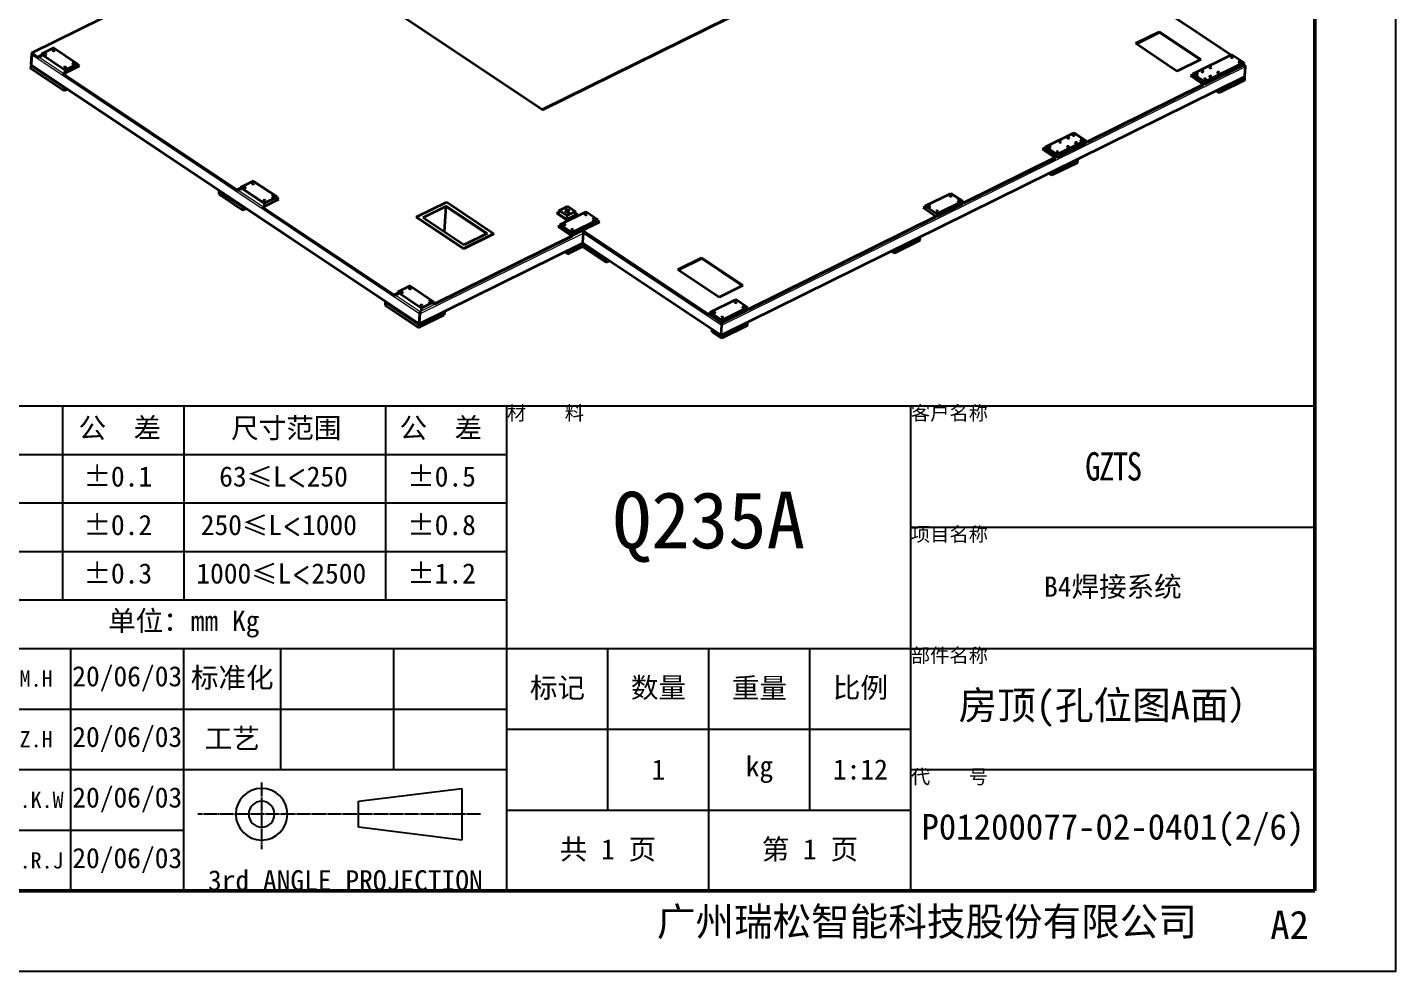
# Model space of a CAD drawing. Header units: millimetres. Extents: x -73083 to 81340, y -6859 to 6812.
# Drawn here: x -41332 to -39299, y -6850 to -5448 of the extents above; entities that cross this region are included whole.
import ezdxf

# ---------------------------------------------------------------- set-up
doc = ezdxf.new("R2010")
doc.units = ezdxf.units.MM
doc.linetypes.add('CENTER-HOKUTO', pattern=[23, 20, -1, 1, -1])
doc.layers.add('A3', color=7, linetype='Continuous', plot=False)
doc.layers.add('AM_VIS', color=7, linetype='Continuous', lineweight=50)
doc.layers.add('SOLID LINE', color=7, linetype='Continuous', lineweight=30)
doc.layers.add('title_frame', color=7, linetype='Continuous')
doc.layers.add('word_dim', color=253, linetype='Continuous')
doc.styles.get("Standard").update_dxf_attribs({"font": 'romans.shx', "bigfont": 'bigfont.shx'})

# ---------------------------------------------------------------- blocks, each defined once
blk = doc.blocks.new('A$C4DB71547')
at = {"color": 7, "lineweight": 35}
for p, q in [((352.3, -1298.9), (1072.3, -883.2)), ((1074.7, -883.2), (353.5, -1299.6)), ((1495.3, -939.8), (1763, -1094.4)), ((-706, -1250.6), (-380, -1062.3)), ((1565.3, -1083.1), (1612, -1056.2)), ((1566.6, -1083.9), (1612, -1057.7)), ((1701.1, -1107.6), (1612, -1056.2)), ((1699.8, -1108.4), (1612, -1057.7)), ((1565.3, -1083.1), (1654.4, -1134.6)), ((1687, -1138.3), (1764.7, -1093.4)), ((1764.7, -1093.4), (1790.1, -1108.1)), ((48, -1123.2), (353.5, -1299.6)), ((1701.1, -1107.6), (1654.4, -1134.6)), ((1790.1, -1108.1), (1712.5, -1152.9)), ((1790.1, -1114), (1712.5, -1158.8)), ((1794.4, -1136), (1794.4, -1116.4)), ((1794.4, -1136), (1794.4, -1116.4)), ((750.7, -1739.6), (1793.1, -1137.8)), ((1709.5, -1159.1), (1682, -1143.1)), ((1712.5, -1152.9), (1687, -1138.3)), ((1712.5, -1158.8), (1687, -1144.1)), ((1794.4, -1138.5), (1743.5, -1167.9)), ((1794.4, -1144.4), (1743.5, -1173.8)), ((1709.5, -1159.1), (1478.3, -1292.6)), ((1709.5, -1160.5), (1478.3, -1294)), ((-661.5, -1237.6), (-686.9, -1252.3)), ((-661.5, -1237.6), (-610.5, -1267)), ((-706, -1250.6), (-693.3, -1257.9)), ((-706, -1252), (-693.3, -1259.4)), ((-706, -1274.1), (-706, -1254.5)), ((-706, -1254.5), (-706, -1274.1)), ((-636, -1281.7), (-686.9, -1252.3)), ((-636, -1281.7), (-610.5, -1267)), ((-634.5, -1318.5), (-706.6, -1276.9)), ((-634.5, -1324.4), (-706.6, -1282.8)), ((-704.8, -1275.8), (127.7, -1756.4)), ((-638.1, -1289.8), (-606.3, -1271.4)), ((-638.1, -1289.8), (-264.8, -1505.3)), ((-638.1, -1291.2), (-264.8, -1506.8)), ((1393, -1308), (1449.5, -1275.4)), ((1474.9, -1290.1), (1418.5, -1322.7)), ((1474.9, -1296), (1418.5, -1328.6)), ((1449.5, -1275.4), (1474.9, -1290.1)), ((1414.7, -1329.3), (1387.1, -1313.4)), ((1418.5, -1322.7), (1393, -1308)), ((1418.5, -1328.6), (1393, -1313.9)), ((1414.7, -1329.3), (1232.2, -1434.6)), ((1414.7, -1330.8), (1232.2, -1436.1)), ((1461.4, -1330.8), (1410.4, -1360.2)), ((1461.4, -1336.7), (1410.4, -1366)), ((1153.7, -1446.1), (1204.7, -1416.8)), ((1230.1, -1431.4), (1179.2, -1460.8)), ((1230.1, -1437.3), (1179.2, -1466.7)), ((1230.1, -1431.4), (1204.7, -1416.8)), ((1177.1, -1466.5), (803.7, -1682)), ((1177.1, -1466.5), (1149.5, -1450.6)), ((1153.7, -1446.1), (1179.2, -1460.8)), ((1153.7, -1452), (1179.2, -1466.7)), ((-233, -1485), (-258.4, -1499.7)), ((-233, -1485), (-182, -1514.4)), ((400.7, -1504.2), (417.7, -1494.4)), ((417.7, -1494.4), (434.6, -1504.2)), ((1177.1, -1468), (803.7, -1683.5)), ((-301.5, -1510.8), (-250.6, -1540.2)), ((-301.5, -1516.7), (-250.6, -1546.1)), ((-207.5, -1529.1), (-258.4, -1499.7)), ((-209.6, -1537.1), (-177.8, -1518.8)), ((-207.5, -1529.1), (-182, -1514.4)), ((107.9, -1537), (167.3, -1502.7)), ((121.5, -1537), (167.3, -1510.6)), ((255.2, -1561.8), (166.9, -1510.8)), ((268.7, -1561.3), (167.3, -1502.7)), ((167.3, -1563.5), (167.3, -1510.6)), ((255.6, -1561.5), (167.3, -1510.6)), ((253.9, -1562.5), (167.3, -1512.5)), ((396.4, -1510.6), (420.2, -1524.3)), ((417.7, -1514), (400.7, -1504.2)), ((417.7, -1521.8), (400.7, -1512)), ((404.9, -1533.1), (455.8, -1503.7)), ((434.6, -1504.2), (417.7, -1514)), ((434.6, -1512), (417.7, -1521.8)), ((481.3, -1518.4), (430.4, -1547.8)), ((485.5, -1522.8), (451.6, -1542.4)), ((481.3, -1518.4), (455.8, -1503.7)), ((1147.4, -1512), (1096.5, -1541.4)), ((1147.4, -1517.9), (1096.5, -1547.3)), ((-209.6, -1537.1), (72.5, -1700)), ((-209.6, -1538.6), (72.5, -1701.5)), ((107.9, -1537), (209.3, -1595.6)), ((107.9, -1537.5), (209.3, -1596.1)), ((121.5, -1537), (209.8, -1588)), ((400.7, -1537.5), (430.4, -1554.7)), ((404.9, -1533.1), (430.4, -1547.8)), ((404.9, -1539), (430.4, -1553.7)), ((481.3, -1524.3), (430.4, -1553.7)), ((721, -1698), (451.6, -1542.4)), ((451.6, -1543.9), (721, -1699.4)), ((453.7, -1567.2), (453.7, -1547.6)), ((127.7, -1756.4), (453.1, -1568.5)), ((157.4, -1712.3), (430.4, -1554.7)), ((430.4, -1556.1), (157.4, -1713.8)), ((268.7, -1561.3), (209.3, -1595.6)), ((268.7, -1561.8), (209.3, -1596.1)), ((255.6, -1561.5), (209.8, -1588)), ((424, -1586.7), (453.7, -1569.6)), ((424, -1592.6), (453.7, -1575.5)), ((453.5, -1568.1), (750.7, -1739.6)), ((453.7, -1569.6), (504.6, -1599)), ((453.7, -1575.5), (504.6, -1604.9)), ((653.1, -1609.8), (699.8, -1582.8)), ((654.4, -1610.5), (699.8, -1584.3)), ((788.9, -1634.3), (699.8, -1582.8)), ((787.6, -1635), (699.8, -1584.3)), ((653.1, -1609.8), (742.2, -1661.2)), ((788.9, -1634.3), (742.2, -1661.2)), ((725.2, -1693.5), (776.1, -1664.2)), ((801.6, -1678.8), (776.1, -1664.2)), ((104.3, -1679.7), (78.9, -1694.4)), ((104.3, -1679.7), (155.2, -1709.1)), ((725.2, -1693.5), (750.7, -1708.2)), ((801.6, -1678.8), (750.7, -1708.2)), ((801.6, -1684.7), (750.7, -1714.1)), ((54.9, -1716.6), (127, -1758.2)), ((129.8, -1723.8), (78.9, -1694.4)), ((129.8, -1723.8), (155.2, -1709.1)), ((725.2, -1699.4), (750.7, -1714.1)), ((750.7, -1738.6), (750.7, -1719)), ((750.7, -1738.6), (750.7, -1719)), ((803.7, -1710.4), (752.8, -1739.8)), ((803.7, -1716.3), (752.8, -1745.7)), ((54.9, -1722.5), (127, -1764.1)), ((127, -1758.2), (178, -1728.8)), ((127, -1764.1), (178, -1734.7)), ((127.7, -1755.4), (127.7, -1735.8)), ((127.7, -1735.8), (127.7, -1755.4)), ((731.6, -1733.5), (752.8, -1745.7))]:
    blk.add_line(p, q, dxfattribs=at)
at = {"color": 7, "lineweight": 13}
for p, q in [((353.2, -1299.4), (1073.1, -883.7)), ((750.7, -1719), (1794.4, -1116.4)), ((1709.5, -1160.5), (1790.1, -1114)), ((750.7, -1738.6), (1794.4, -1136)), ((-706, -1254.5), (127.7, -1735.8)), ((-691.2, -1258.2), (-637.3, -1289.3)), ((-706, -1274.1), (127.7, -1755.4)), ((1177.1, -1467.9), (1232.2, -1436.1)), ((-262.7, -1505.6), (-208.8, -1536.7)), ((398.6, -1510.8), (421, -1523.8)), ((127.7, -1730.9), (451.6, -1543.9)), ((127.7, -1735.8), (453.7, -1547.6)), ((453.7, -1547.6), (750.7, -1719)), ((127.7, -1755.4), (453.7, -1567.2)), ((453.7, -1567.2), (750.7, -1738.6)), ((750.7, -1714.1), (803.7, -1683.5)), ((74.6, -1700.3), (127.7, -1730.9)), ((723.1, -1698.2), (750.7, -1714.1))]:
    blk.add_line(p, q, dxfattribs=at)
at = {"color": 7, "lineweight": 35, "ltscale": 0.061237}
for p, q in [((1612, -1056.2), (1612, -1057.7)), ((1709.5, -1159.1), (1709.5, -1160.5)), ((-706, -1252), (-706, -1250.6)), ((-693.3, -1257.9), (-693.3, -1259.4)), ((-638.1, -1289.8), (-638.1, -1291.2)), ((1478.3, -1292.6), (1478.3, -1294)), ((1414.7, -1329.3), (1414.7, -1330.8)), ((1177.1, -1466.5), (1177.1, -1468)), ((-264.8, -1505.3), (-264.8, -1506.8)), ((-209.6, -1537.1), (-209.6, -1538.6)), ((451.6, -1542.4), (451.6, -1543.9)), ((430.4, -1554.7), (430.4, -1556.1)), ((699.8, -1582.8), (699.8, -1584.3)), ((72.5, -1700), (72.5, -1701.5)), ((721, -1699.4), (721, -1698))]:
    blk.add_line(p, q, dxfattribs=at)
at = {"color": 7, "lineweight": 35, "ltscale": 0.244949}
for p, q in [((1790.1, -1108.1), (1790.1, -1114)), ((1687, -1138.3), (1687, -1144.1)), ((1712.5, -1152.9), (1712.5, -1158.8)), ((1794.4, -1144.4), (1794.4, -1138.5)), ((1743.5, -1173.8), (1743.5, -1167.9)), ((-686.9, -1252.3), (-686.9, -1258.2)), ((-610.5, -1267), (-610.5, -1272.9)), ((-636, -1281.7), (-636, -1287.6)), ((1474.9, -1290.1), (1474.9, -1296)), ((1393, -1308), (1393, -1313.9)), ((1418.5, -1322.7), (1418.5, -1328.6)), ((1461.4, -1336.7), (1461.4, -1330.8)), ((1410.4, -1366), (1410.4, -1360.2)), ((1230.1, -1431.4), (1230.1, -1437.3)), ((1153.7, -1446.1), (1153.7, -1452)), ((1179.2, -1460.8), (1179.2, -1466.7)), ((-301.5, -1516.7), (-301.5, -1510.8)), ((481.3, -1518.4), (481.3, -1524.3)), ((-250.6, -1546.1), (-250.6, -1540.2)), ((404.9, -1533.1), (404.9, -1539)), ((430.4, -1547.8), (430.4, -1553.7)), ((1096.5, -1547.3), (1096.5, -1541.4)), ((453.7, -1569.6), (453.7, -1575.5)), ((504.6, -1599), (504.6, -1604.9)), ((54.9, -1716.6), (54.9, -1722.5)), ((78.9, -1694.4), (78.9, -1700.3)), ((750.7, -1708.2), (750.7, -1714.1)), ((803.7, -1716.3), (803.7, -1710.4)), ((129.8, -1723.8), (129.8, -1729.7)), ((127, -1758.2), (127, -1764.1))]:
    blk.add_line(p, q, dxfattribs=at)
at = {"color": 7, "lineweight": 35, "ltscale": 0.144746}
blk.add_line((1790.1, -1113), (1793.1, -1114.7), dxfattribs=at)
at = {"color": 7, "lineweight": 35, "ltscale": 0.000354004}
blk.add_line((1790.1, -1114), (1790.1, -1114), dxfattribs=at)
blk.add_line((1790.1, -1114), (1790.1, -1114), dxfattribs=at)
at = {"color": 7, "lineweight": 13, "ltscale": 0.00040881}
blk.add_line((1790.1, -1114), (1790.1, -1114), dxfattribs=at)
at = {"color": 7, "lineweight": 35, "ltscale": 0.244191}
blk.add_line((1687, -1140.2), (1682, -1143.1), dxfattribs=at)
at = {"color": 7, "lineweight": 35, "ltscale": 0.182952}
blk.add_line((1687, -1141.7), (1683.2, -1143.9), dxfattribs=at)
at = {"color": 7, "lineweight": 35, "ltscale": 0.081232}
blk.add_line((1693, -1149.5), (1694.6, -1148.5), dxfattribs=at)
at = {"color": 7, "lineweight": 13, "ltscale": 0.081232}
blk.add_line((1693.8, -1150), (1695.5, -1149), dxfattribs=at)
at = {"color": 7, "lineweight": 35, "ltscale": 0.060103}
blk.add_line((1794.4, -1138.5), (1793.1, -1137.8), dxfattribs=at)
at = {"color": 7, "lineweight": 35, "ltscale": 0.305061}
blk.add_line((1737.1, -1170.1), (1743.5, -1173.8), dxfattribs=at)
at = {"color": 7, "lineweight": 35, "ltscale": 0.060109}
blk.add_line((1742.2, -1167.2), (1743.5, -1167.9), dxfattribs=at)
at = {"color": 7, "lineweight": 35, "ltscale": 0.306331}
blk.add_line((-686.9, -1254.2), (-693.3, -1257.9), dxfattribs=at)
at = {"color": 7, "lineweight": 35, "ltscale": 0.30633}
blk.add_line((-686.9, -1255.7), (-693.3, -1259.4), dxfattribs=at)
at = {"color": 7, "lineweight": 35, "ltscale": 0.203976}
blk.add_line((-606.3, -1271.4), (-610.5, -1268.9), dxfattribs=at)
at = {"color": 7, "lineweight": 35, "ltscale": 0.089992}
blk.add_line((-706.6, -1276.9), (-704.8, -1275.8), dxfattribs=at)
at = {"color": 7, "lineweight": 35, "ltscale": 0.244946}
for p, q in [((-706.6, -1276.9), (-706.6, -1282.8)), ((-634.5, -1318.5), (-634.5, -1324.4)), ((424, -1586.7), (424, -1592.6))]:
    blk.add_line(p, q, dxfattribs=at)
at = {"color": 7, "lineweight": 35, "ltscale": 0.040108}
blk.add_line((-620.3, -1278.5), (-619.4, -1279), dxfattribs=at)
at = {"color": 7, "lineweight": 35, "ltscale": 0.142744}
blk.add_line((-607.6, -1272.1), (-610.5, -1270.4), dxfattribs=at)
at = {"color": 7, "lineweight": 35, "ltscale": 0.163775}
for p, q in [((1474.9, -1290.6), (1478.3, -1292.6)), ((1474.9, -1292.1), (1478.3, -1294))]:
    blk.add_line(p, q, dxfattribs=at)
at = {"color": 7, "lineweight": 13, "ltscale": 0.163436}
blk.add_line((1474.9, -1296), (1478.3, -1294), dxfattribs=at)
at = {"color": 7, "lineweight": 35, "ltscale": 0.089995}
blk.add_line((-632.6, -1317.4), (-634.5, -1318.5), dxfattribs=at)
at = {"color": 7, "lineweight": 35, "ltscale": 0.334943}
blk.add_line((-627.6, -1320.4), (-634.5, -1324.4), dxfattribs=at)
at = {"color": 7, "lineweight": 35, "ltscale": 0.285299}
blk.add_line((1393, -1310), (1387.1, -1313.4), dxfattribs=at)
at = {"color": 7, "lineweight": 35, "ltscale": 0.22406}
blk.add_line((1393, -1311.4), (1388.4, -1314.1), dxfattribs=at)
at = {"color": 7, "lineweight": 35, "ltscale": 0.122074}
blk.add_line((1398.1, -1319.7), (1400.6, -1318.3), dxfattribs=at)
at = {"color": 7, "lineweight": 13, "ltscale": 0.122076}
blk.add_line((1399, -1320.2), (1401.5, -1318.8), dxfattribs=at)
at = {"color": 7, "lineweight": 13, "ltscale": 0.182973}
blk.add_line((1414.7, -1330.8), (1418.5, -1328.6), dxfattribs=at)
at = {"color": 7, "lineweight": 35, "ltscale": 0.060174}
blk.add_line((1461.4, -1330.8), (1460.1, -1330.1), dxfattribs=at)
at = {"color": 7, "lineweight": 35, "ltscale": 0.305117}
blk.add_line((1404.1, -1362.4), (1410.4, -1366), dxfattribs=at)
at = {"color": 7, "lineweight": 35, "ltscale": 0.060167}
blk.add_line((1409.2, -1359.4), (1410.4, -1360.2), dxfattribs=at)
at = {"color": 7, "lineweight": 35, "ltscale": 0.102404}
blk.add_line((1230.1, -1433.4), (1232.2, -1434.6), dxfattribs=at)
at = {"color": 7, "lineweight": 35, "ltscale": 0.102405}
for p, q in [((1230.1, -1434.9), (1232.2, -1436.1)), ((801.6, -1680.8), (803.7, -1682))]:
    blk.add_line(p, q, dxfattribs=at)
at = {"color": 7, "lineweight": 35, "ltscale": 0.06124}
blk.add_line((1232.2, -1434.6), (1232.2, -1436.1), dxfattribs=at)
at = {"color": 7, "lineweight": 35, "ltscale": 0.203781}
for p, q in [((1153.7, -1448.1), (1149.5, -1450.6)), ((725.2, -1697), (721, -1699.4))]:
    blk.add_line(p, q, dxfattribs=at)
at = {"color": 7, "lineweight": 35, "ltscale": 0.142543}
blk.add_line((1153.7, -1449.6), (1150.8, -1451.3), dxfattribs=at)
at = {"color": 7, "lineweight": 35, "ltscale": 0.04082}
blk.add_line((1160.5, -1456.9), (1161.3, -1456.4), dxfattribs=at)
at = {"color": 7, "lineweight": 13, "ltscale": 0.040816}
blk.add_line((1161.4, -1457.4), (1162.2, -1456.9), dxfattribs=at)
at = {"color": 7, "lineweight": 35, "ltscale": 0.090104}
blk.add_line((-301.5, -1510.8), (-299.6, -1509.7), dxfattribs=at)
at = {"color": 7, "lineweight": 35, "ltscale": 0.30632}
for p, q in [((-258.4, -1501.6), (-264.8, -1505.3)), ((-258.4, -1503.1), (-264.8, -1506.8))]:
    blk.add_line(p, q, dxfattribs=at)
at = {"color": 7, "lineweight": 35, "ltscale": 0.244952}
for p, q in [((-258.4, -1499.7), (-258.4, -1505.6)), ((-182, -1514.4), (-182, -1520.3)), ((1147.4, -1517.9), (1147.4, -1512)), ((-207.5, -1529.1), (-207.5, -1535))]:
    blk.add_line(p, q, dxfattribs=at)
at = {"color": 7, "lineweight": 35, "ltscale": 0.203993}
blk.add_line((-177.8, -1518.8), (-182, -1516.3), dxfattribs=at)
at = {"color": 7, "lineweight": 35, "ltscale": 0.142754}
blk.add_line((-179.1, -1519.5), (-182, -1517.8), dxfattribs=at)
at = {"color": 7, "lineweight": 35, "ltscale": 0.204117}
blk.add_line((396.4, -1510.6), (400.7, -1508.1), dxfattribs=at)
at = {"color": 7, "lineweight": 35, "ltscale": 0.142881}
blk.add_line((397.7, -1511.3), (400.7, -1509.6), dxfattribs=at)
at = {"color": 7, "lineweight": 35, "ltscale": 0.326599}
for p, q in [((400.7, -1512), (400.7, -1504.2)), ((417.7, -1521.8), (417.7, -1514))]:
    blk.add_line(p, q, dxfattribs=at)
at = {"color": 7, "lineweight": 35, "ltscale": 0.326596}
blk.add_line((434.6, -1512), (434.6, -1504.2), dxfattribs=at)
at = {"color": 7, "lineweight": 35, "ltscale": 0.326606}
blk.add_line((441.4, -1512), (434.6, -1508.1), dxfattribs=at)
at = {"color": 7, "lineweight": 35, "ltscale": 0.265368}
blk.add_line((440.1, -1512.8), (434.6, -1509.6), dxfattribs=at)
at = {"color": 7, "lineweight": 35, "ltscale": 0.205375}
blk.add_line((434.6, -1511), (438.9, -1513.5), dxfattribs=at)
at = {"color": 7, "lineweight": 13, "ltscale": 0.163691}
blk.add_line((434.6, -1512), (438, -1514), dxfattribs=at)
at = {"color": 7, "lineweight": 35, "ltscale": 0.204136}
blk.add_line((485.5, -1522.8), (481.3, -1520.4), dxfattribs=at)
at = {"color": 7, "lineweight": 35, "ltscale": 0.1429}
blk.add_line((484.3, -1523.6), (481.3, -1521.8), dxfattribs=at)
at = {"color": 7, "lineweight": 35, "ltscale": 0.060015}
blk.add_line((1147.4, -1512), (1146.2, -1511.3), dxfattribs=at)
at = {"color": 7, "lineweight": 35, "ltscale": 0.09011}
blk.add_line((-248.7, -1539.1), (-250.6, -1540.2), dxfattribs=at)
at = {"color": 7, "lineweight": 35, "ltscale": 0.335057}
blk.add_line((-243.6, -1542.1), (-250.6, -1546.1), dxfattribs=at)
at = {"color": 7, "lineweight": 35, "ltscale": 0.04025}
blk.add_line((-191.8, -1525.9), (-190.9, -1526.4), dxfattribs=at)
at = {"color": 7, "lineweight": 35, "ltscale": 0.02041}
blk.add_line((107.9, -1537), (107.9, -1537.5), dxfattribs=at)
at = {"color": 7, "lineweight": 35, "ltscale": 0.204112}
blk.add_line((400.7, -1537.5), (404.9, -1535.1), dxfattribs=at)
at = {"color": 7, "lineweight": 35, "ltscale": 0.142876}
blk.add_line((402, -1538.3), (404.9, -1536.5), dxfattribs=at)
at = {"color": 7, "lineweight": 13, "ltscale": 0.102054}
blk.add_line((402.8, -1537.8), (404.9, -1539), dxfattribs=at)
at = {"color": 7, "lineweight": 35, "ltscale": 0.040818}
blk.add_line((413.8, -1545.1), (414.7, -1544.6), dxfattribs=at)
at = {"color": 7, "lineweight": 13, "ltscale": 0.040818}
blk.add_line((414.7, -1545.6), (415.5, -1545.1), dxfattribs=at)
at = {"color": 7, "lineweight": 35, "ltscale": 0.10199}
blk.add_line((449.5, -1542.7), (451.6, -1543.9), dxfattribs=at)
at = {"color": 7, "lineweight": 13, "ltscale": 0.040829}
blk.add_line((451.6, -1541.4), (452.4, -1541.9), dxfattribs=at)
at = {"color": 7, "lineweight": 13, "ltscale": 0.04083}
blk.add_line((468.6, -1531.6), (469.4, -1532.1), dxfattribs=at)
at = {"color": 7, "lineweight": 35, "ltscale": 0.040829}
blk.add_line((469.4, -1531.1), (470.3, -1531.6), dxfattribs=at)
at = {"color": 7, "lineweight": 35, "ltscale": 0.04083}
blk.add_line((470.7, -1530.4), (471.5, -1530.9), dxfattribs=at)
at = {"color": 7, "lineweight": 35, "ltscale": 0.304958}
blk.add_line((1090.1, -1543.6), (1096.5, -1547.3), dxfattribs=at)
at = {"color": 7, "lineweight": 35, "ltscale": 0.060007}
blk.add_line((1095.2, -1540.7), (1096.5, -1541.4), dxfattribs=at)
at = {"color": 7, "lineweight": 35, "ltscale": 0.020413}
for p, q in [((268.7, -1561.3), (268.7, -1561.8)), ((209.3, -1595.6), (209.3, -1596.1))]:
    blk.add_line(p, q, dxfattribs=at)
at = {"color": 7, "lineweight": 35, "ltscale": 0.304942}
blk.add_line((417.7, -1589), (424, -1592.6), dxfattribs=at)
at = {"color": 7, "lineweight": 35, "ltscale": 0.059993}
blk.add_line((422.8, -1586), (424, -1586.7), dxfattribs=at)
at = {"color": 7, "lineweight": 35, "ltscale": 0.059232}
blk.add_line((504.6, -1599), (505.9, -1598.3), dxfattribs=at)
at = {"color": 7, "lineweight": 35, "ltscale": 0.304182}
blk.add_line((504.6, -1604.9), (511, -1601.2), dxfattribs=at)
at = {"color": 7, "lineweight": 35, "ltscale": 0.244948}
for p, q in [((725.2, -1693.5), (725.2, -1699.4)), ((801.6, -1678.8), (801.6, -1684.7)), ((178, -1728.8), (178, -1734.7))]:
    blk.add_line(p, q, dxfattribs=at)
at = {"color": 7, "lineweight": 35, "ltscale": 0.102407}
blk.add_line((801.6, -1682.3), (803.7, -1683.5), dxfattribs=at)
at = {"color": 7, "lineweight": 35, "ltscale": 0.061238}
for p, q in [((803.7, -1682), (803.7, -1683.5)), ((157.4, -1713.8), (157.4, -1712.3))]:
    blk.add_line(p, q, dxfattribs=at)
at = {"color": 7, "lineweight": 35, "ltscale": 0.090084}
blk.add_line((56.8, -1715.5), (54.9, -1716.6), dxfattribs=at)
at = {"color": 7, "lineweight": 35, "ltscale": 0.306068}
for p, q in [((72.5, -1700), (78.9, -1696.4)), ((72.5, -1701.5), (78.9, -1697.8))]:
    blk.add_line(p, q, dxfattribs=at)
at = {"color": 7, "lineweight": 35, "ltscale": 0.244662}
blk.add_line((155.2, -1709.1), (155.2, -1715), dxfattribs=at)
at = {"color": 7, "lineweight": 35, "ltscale": 0.102234}
blk.add_line((157.4, -1712.3), (155.2, -1711.1), dxfattribs=at)
at = {"color": 7, "lineweight": 35, "ltscale": 0.10227}
blk.add_line((157.4, -1713.8), (155.2, -1712.5), dxfattribs=at)
at = {"color": 7, "lineweight": 35, "ltscale": 0.203782}
blk.add_line((725.2, -1695.5), (721, -1698), dxfattribs=at)
at = {"color": 7, "lineweight": 35, "ltscale": 0.204123}
blk.add_line((750.7, -1719), (750.7, -1714.1), dxfattribs=at)
at = {"color": 7, "lineweight": 35, "ltscale": 0.204124}
for p, q in [((750.7, -1714.1), (750.7, -1719)), ((127.7, -1730.9), (127.7, -1735.8)), ((127.7, -1735.8), (127.7, -1730.9))]:
    blk.add_line(p, q, dxfattribs=at)
at = {"color": 7, "lineweight": 35, "ltscale": 0.059837}
blk.add_line((803.7, -1710.4), (802.5, -1709.7), dxfattribs=at)
at = {"color": 7, "lineweight": 35, "ltscale": 0.059998}
blk.add_line((178, -1728.8), (176.7, -1728.1), dxfattribs=at)
at = {"color": 7, "lineweight": 35, "ltscale": 0.201775}
blk.add_line((731.6, -1733.5), (731.6, -1728.6), dxfattribs=at)
at = {"color": 7, "lineweight": 35, "ltscale": 0.042276}
for p, q in [((750.7, -1739.6), (750.7, -1738.6)), ((127.7, -1756.4), (127.7, -1755.4))]:
    blk.add_line(p, q, dxfattribs=at)
at = {"color": 7, "lineweight": 35, "ltscale": 0.042274}
for p, q in [((750.7, -1738.6), (750.7, -1739.6)), ((127.7, -1755.4), (127.7, -1756.4))]:
    blk.add_line(p, q, dxfattribs=at)
at = {"color": 7, "lineweight": 35, "ltscale": 0.059828}
blk.add_line((751.6, -1739.1), (752.8, -1739.8), dxfattribs=at)
at = {"color": 7, "lineweight": 35, "ltscale": 0.244951}
blk.add_line((752.8, -1745.7), (752.8, -1739.8), dxfattribs=at)
at = {"color": 7, "lineweight": 35}
for centre, major_axis, ratio, start_param, end_param in [((1764.7, -1098.3), (-1.99, 0), 0.57735, 3.141564, 6.283157), ((1764.7, -1098.3), (-1.99, 0), 0.57735, 6.283157, 6.568584), ((1764.7, -1098.3), (-1.99, 0), 0.57735, 0.285399, 3.141564), ((1722.2, -1122.8), (-1.99, 0), 0.57735, 3.426992, 6.283157), ((1722.2, -1122.8), (-1.99, 0), 0.57735, 6.283157, 9.42475), ((1722.2, -1122.8), (-1.99, 0), 0.57735, 3.141564, 3.426992), ((1781.6, -1108.1), (-1.99, 0), 0.57735, 3.426992, 6.283157), ((1781.6, -1108.1), (-1.99, 0), 0.57735, 6.283157, 9.42475), ((1781.6, -1108.1), (-1.99, 0), 0.57735, 3.141564, 3.426992), ((1790.1, -1116.4), (4.24, 0), 0.577351, 0.000001, 1.570797), ((1790.1, -1116.4), (4.24, 0), 0.577363, 0.785403, 1.570748), ((1790.1, -1116.4), (4.24, 0), 0.577343, 6.283174, 7.068576), ((1695.5, -1138.3), (-1.99, 0), 0.57735, 3.141564, 6.283157), ((1695.5, -1138.3), (-1.99, 0), 0.57735, 6.283157, 6.568584), ((1695.5, -1138.3), (-1.99, 0), 0.57735, 0.285399, 3.141564), ((1706.1, -1132.1), (-1.99, 0), 0.57735, 3.141564, 6.283157), ((1706.1, -1132.1), (-1.99, 0), 0.57735, 6.283157, 6.568584), ((1706.1, -1132.1), (-1.99, 0), 0.57735, 0.285399, 3.141564), ((1712.5, -1148), (-1.99, 0), 0.57735, 3.141564, 6.283157), ((1712.5, -1148), (-1.99, 0), 0.57735, 6.283157, 6.568584), ((1712.5, -1148), (-1.99, 0), 0.57735, 0.285399, 3.141564), ((1723.1, -1141.9), (-1.99, 0), 0.57735, 3.141564, 6.283157), ((1723.1, -1141.9), (-1.99, 0), 0.57735, 6.283157, 6.568584), ((1723.1, -1141.9), (-1.99, 0), 0.57735, 0.285399, 3.141564), ((1739.2, -1132.6), (-1.99, 0), 0.57735, 3.426992, 6.283157), ((1739.2, -1132.6), (-1.99, 0), 0.57735, 6.283157, 9.42475), ((1739.2, -1132.6), (-1.99, 0), 0.57735, 3.141564, 3.426992), ((1790.1, -1136), (4.24, 0), 0.577343, 5.497795, 6.283198), ((1790.1, -1136), (4.24, 0), 0.577369, 5.497726, 6.283177), ((-661.5, -1242.5), (1.99, 0), 0.577346, 1.85619, 3.141611), ((-661.5, -1242.5), (1.99, 0), 0.577346, 0.000018, 1.85619), ((-701.8, -1254.5), (4.24, 0), 0.577343, 2.356295, 3.141606), ((-701.8, -1254.5), (4.24, 0), 0.577369, 2.356099, 3.141581), ((-678.4, -1252.3), (1.99, 0), 0.577346, 1.85619, 3.141611), ((-678.4, -1252.3), (1.99, 0), 0.577346, 3.141611, 6.283204), ((-678.4, -1252.3), (1.99, 0), 0.577346, 0.000018, 1.85619), ((-661.5, -1242.5), (1.99, 0), 0.577346, 3.141611, 6.283204), ((-619, -1267), (1.99, 0), 0.577346, 1.85619, 3.141611), ((-619, -1267), (1.99, 0), 0.577346, 3.141611, 6.283204), ((-619, -1267), (1.99, 0), 0.577346, 0.000018, 1.85619), ((-701.8, -1274.1), (4.24, 0), 0.577369, 3.141603, 3.927054), ((-701.8, -1274.1), (4.24, 0), 0.577343, 3.141579, 3.926184), ((-636, -1276.8), (1.99, 0), 0.577346, 1.85619, 3.141611), ((-636, -1276.8), (1.99, 0), 0.577346, 3.141611, 6.283204), ((-636, -1276.8), (1.99, 0), 0.577346, 0.000018, 1.85619), ((1422.7, -1295.8), (-1.99, 0), 0.57735, 3.141564, 6.283157), ((1422.7, -1295.8), (-1.99, 0), 0.57735, 6.283157, 6.568584), ((1422.7, -1295.8), (-1.99, 0), 0.57735, 0.285399, 3.141564), ((1438.8, -1286.4), (-1.99, 0), 0.57735, 3.426992, 6.283157), ((1438.8, -1286.4), (-1.99, 0), 0.57735, 6.283157, 9.42475), ((1438.8, -1286.4), (-1.99, 0), 0.57735, 3.141564, 3.426992), ((1449.5, -1280.3), (-1.99, 0), 0.57735, 3.426992, 6.283157), ((1449.5, -1280.3), (-1.99, 0), 0.57735, 6.283157, 9.42475), ((1449.5, -1280.3), (-1.99, 0), 0.57735, 3.141564, 3.426992), ((1455.8, -1296.2), (-1.99, 0), 0.57735, 3.426992, 6.283157), ((1455.8, -1296.2), (-1.99, 0), 0.57735, 6.283157, 9.42475), ((1455.8, -1296.2), (-1.99, 0), 0.57735, 3.141564, 3.426992), ((1466.4, -1290.1), (-1.99, 0), 0.57735, 3.426992, 6.283157), ((1466.4, -1290.1), (-1.99, 0), 0.57735, 6.283157, 9.42475), ((1466.4, -1290.1), (-1.99, 0), 0.57735, 3.141564, 3.426992), ((1401.5, -1308), (-1.99, 0), 0.57735, 3.141564, 6.283157), ((1401.5, -1308), (-1.99, 0), 0.57735, 6.283157, 6.568584), ((1401.5, -1308), (-1.99, 0), 0.57735, 0.285399, 3.141564), ((1418.5, -1317.8), (-1.99, 0), 0.57735, 3.426992, 6.283157), ((1418.5, -1317.8), (-1.99, 0), 0.57735, 6.283157, 9.42475), ((1418.5, -1317.8), (-1.99, 0), 0.57735, 3.141564, 3.426992), ((1439.7, -1305.6), (-1.99, 0), 0.57735, 3.141564, 6.283157), ((1439.7, -1305.6), (-1.99, 0), 0.57735, 6.283157, 6.568584), ((1439.7, -1305.6), (-1.99, 0), 0.57735, 0.285399, 3.141564), ((1204.7, -1421.7), (1.99, 0), 0.57735, 0.285396, 3.141564), ((1204.7, -1421.7), (1.99, 0), 0.57735, 3.141564, 6.283157), ((1204.7, -1421.7), (1.99, 0), 0.57735, 6.283157, 6.568582), ((1221.6, -1431.4), (1.99, 0), 0.57735, 0.285396, 3.141564), ((1221.6, -1431.4), (1.99, 0), 0.57735, 3.141564, 6.283157), ((1221.6, -1431.4), (1.99, 0), 0.57735, 6.283157, 6.568582), ((1162.2, -1446.1), (1.99, 0), 0.57735, 0.285396, 3.141564), ((1162.2, -1446.1), (1.99, 0), 0.57735, 3.141564, 6.283157), ((1162.2, -1446.1), (1.99, 0), 0.57735, 6.283157, 6.568582), ((1179.2, -1455.9), (1.99, 0), 0.57735, 0.285396, 3.141564), ((1179.2, -1455.9), (1.99, 0), 0.57735, 3.141564, 6.283157), ((1179.2, -1455.9), (1.99, 0), 0.57735, 6.283157, 6.568582), ((-233, -1489.9), (1.99, 0), 0.577346, 1.85619, 3.141611), ((-233, -1489.9), (1.99, 0), 0.577346, 3.141611, 6.283204), ((-233, -1489.9), (1.99, 0), 0.577346, 0.000018, 1.85619), ((-249.9, -1499.7), (1.99, 0), 0.577346, 1.85619, 3.141611), ((-249.9, -1499.7), (1.99, 0), 0.577346, 3.141611, 6.283204), ((-249.9, -1499.7), (1.99, 0), 0.577346, 0.000018, 1.85619), ((-207.5, -1524.2), (1.99, 0), 0.577346, 1.85619, 3.141611), ((-207.5, -1524.2), (1.99, 0), 0.577346, 3.141611, 6.283204), ((-207.5, -1524.2), (1.99, 0), 0.577346, 0.000018, 1.85619), ((-190.5, -1514.4), (1.99, 0), 0.577346, 1.85619, 3.141611), ((-190.5, -1514.4), (1.99, 0), 0.577346, 3.141611, 6.283204), ((-190.5, -1514.4), (1.99, 0), 0.577346, 0.000018, 1.85619), ((417.7, -1504.2), (-4.15, 0), 0.57735, 4.997792, 6.283204), ((417.7, -1504.2), (-4.15, 0), 0.57735, 0.000018, 3.141611), ((417.7, -1504.2), (-4.15, 0), 0.57735, 3.141611, 4.997792), ((455.8, -1508.6), (1.99, 0), 0.57735, 0.285396, 3.141564), ((455.8, -1508.6), (1.99, 0), 0.57735, 3.141564, 6.283157), ((455.8, -1508.6), (1.99, 0), 0.57735, 6.283157, 6.568582), ((472.8, -1518.4), (1.99, 0), 0.57735, 0.285396, 3.141564), ((472.8, -1518.4), (1.99, 0), 0.57735, 3.141564, 6.283157), ((472.8, -1518.4), (1.99, 0), 0.57735, 6.283157, 6.568582), ((413.4, -1533.1), (1.99, 0), 0.57735, 0.285396, 3.141564), ((413.4, -1533.1), (1.99, 0), 0.57735, 3.141564, 6.283157), ((413.4, -1533.1), (1.99, 0), 0.57735, 6.283157, 6.568582), ((430.4, -1542.9), (1.99, 0), 0.57735, 0.285396, 3.141564), ((430.4, -1542.9), (1.99, 0), 0.57735, 3.141564, 6.283157), ((430.4, -1542.9), (1.99, 0), 0.57735, 6.283157, 6.568582), ((451.6, -1546.3), (-1.5, 2.6), 0.57735, 3.926993, 5.497789), ((451.6, -1565.9), (-1.5, 2.6), 0.57735, 3.141594, 3.926993), ((87.4, -1694.4), (1.99, 0), 0.57735, 1.856193, 3.141611), ((87.4, -1694.4), (1.99, 0), 0.57735, 0.000018, 1.856193), ((104.3, -1684.6), (1.99, 0), 0.57735, 1.856193, 3.141611), ((104.3, -1684.6), (1.99, 0), 0.57735, 3.141611, 6.283204), ((104.3, -1684.6), (1.99, 0), 0.57735, 0.000018, 1.856193), ((733.7, -1693.5), (1.99, 0), 0.57735, 0.285396, 3.141564), ((733.7, -1693.5), (1.99, 0), 0.57735, 3.141564, 6.283157), ((733.7, -1693.5), (1.99, 0), 0.57735, 6.283157, 6.568582), ((776.1, -1669), (1.99, 0), 0.57735, 0.285396, 3.141564), ((776.1, -1669), (1.99, 0), 0.57735, 3.141564, 6.283157), ((776.1, -1669), (1.99, 0), 0.57735, 6.283157, 6.568582), ((793.1, -1678.8), (1.99, 0), 0.57735, 0.285396, 3.141564), ((793.1, -1678.8), (1.99, 0), 0.57735, 3.141564, 6.283157), ((793.1, -1678.8), (1.99, 0), 0.57735, 6.283157, 6.568582), ((87.4, -1694.4), (1.99, 0), 0.57735, 3.141611, 6.283204), ((129.8, -1718.9), (1.99, 0), 0.57735, 1.856193, 3.141611), ((129.8, -1718.9), (1.99, 0), 0.57735, 3.141611, 6.283204), ((129.8, -1718.9), (1.99, 0), 0.57735, 0.000018, 1.856193), ((146.8, -1709.1), (1.99, 0), 0.57735, 1.856193, 3.141611), ((146.8, -1709.1), (1.99, 0), 0.57735, 3.141611, 6.283204), ((146.8, -1709.1), (1.99, 0), 0.57735, 0.000018, 1.856193), ((750.7, -1703.3), (1.99, 0), 0.57735, 0.285396, 3.141564), ((750.7, -1703.3), (1.99, 0), 0.57735, 3.141564, 6.283157), ((750.7, -1703.3), (1.99, 0), 0.57735, 6.283157, 6.568582)]:
    blk.add_ellipse(centre, major_axis=major_axis, ratio=ratio, start_param=start_param, end_param=end_param, dxfattribs=at)

msp = doc.modelspace()

# ---------------------------------------------------------------- linework, layer by layer
at = {"layer": 'A3', "linetype": 'Continuous'}
msp.add_lwpolyline([(-46427.25835, -1810.23226), (-39299.25835, -1810.23226), (-39299.25835, -6850.23226), (-46427.25835, -6850.23226)], close=True, dxfattribs=at)
at = {"layer": 'AM_VIS', "linetype": 'Continuous'}
for p in [(-39419.25835, -1930.23226), (-46127.25835, -6730.23226)]:
    msp.add_line(p, (-39419.25835, -6730.23226), dxfattribs=at)
at = {"layer": 'title_frame', "linetype": 'Continuous'}
for p, q in [((-41579.25835, -6010.23226), (-39419.25835, -6010.23226)), ((-41279.25835, -6010.23226), (-41279.25835, -6298.23226)), ((-41099.25835, -6010.23226), (-41099.25835, -6298.23226)), ((-40799.25835, -6298.23226), (-40799.25835, -6010.23226)), ((-40619.25835, -6730.23226), (-40619.25835, -6010.23226)), ((-40019.25835, -6730.23226), (-40019.25835, -6010.23226)), ((-39419.25835, -6730.23226), (-39419.25835, -6010.23226)), ((-41579.25835, -6082.23226), (-40619.25835, -6082.23226)), ((-41579.25835, -6154.23226), (-40619.25835, -6154.23226)), ((-40019.25835, -6190.23226), (-39419.25835, -6190.23226)), ((-41579.25835, -6226.23226), (-40619.25835, -6226.23226)), ((-41579.25835, -6298.23226), (-40619.25835, -6298.23226)), ((-41579.25835, -6370.23226), (-39419.25835, -6370.23226)), ((-41267.25835, -6730.23226), (-41267.25835, -6370.23226)), ((-41099.25835, -6730.23226), (-41099.25835, -6370.23226)), ((-40955.25835, -6550.23226), (-40955.25835, -6370.23226)), ((-40787.25835, -6550.23226), (-40787.25835, -6370.23226)), ((-40469.25835, -6610.23226), (-40469.25835, -6370.23226)), ((-40319.25835, -6730.23226), (-40319.25835, -6370.23226)), ((-40169.25835, -6610.23226), (-40169.25835, -6370.23226)), ((-41579.25835, -6460.23226), (-40619.25835, -6460.23226)), ((-40619.25835, -6490.23226), (-40019.25835, -6490.23226)), ((-41579.25835, -6550.23226), (-40619.25835, -6550.23226)), ((-40019.25835, -6550.23226), (-39419.25835, -6550.23226)), ((-40619.25835, -6610.23226), (-40019.25835, -6610.23226)), ((-41579.25835, -6640.23226), (-41099.25835, -6640.23226)), ((-41579.25835, -6730.23226), (-39419.25835, -6730.23226)), ((-41579.25835, -6730.23226), (-39419.25835, -6730.23226))]:
    msp.add_line(p, q, dxfattribs=at)
at = {"layer": 'title_frame', "color": 2, "linetype": 'CENTER-HOKUTO'}
for p, q in [((-40983.64453, -6569.21123), (-40983.64453, -6668.43683)), ((-40658.37733, -6616.44323), (-41078.47333, -6616.44323))]:
    msp.add_line(p, q, dxfattribs=at)
at = {"layer": 'title_frame', "color": 3, "linetype": 'Continuous'}
for p, q in [((-40839.64453, -6597.24323), (-40686.04453, -6578.04323)), ((-40686.04453, -6578.04323), (-40686.04453, -6654.84323)), ((-40839.64453, -6635.64323), (-40839.64453, -6597.24323)), ((-40686.04453, -6654.84323), (-40839.64453, -6635.64323))]:
    msp.add_line(p, q, dxfattribs=at)
for radius in [38.4, 19.2]:
    msp.add_arc((-40983.64453, -6616.44323), radius, 0, 359.98938268, dxfattribs=at)

# ---------------------------------------------------------------- block references
at = {"layer": 'word_dim', "linetype": 'Continuous', "ltscale": 2, "xscale": 0.7200000000000593, "yscale": 0.7200000000002547, "zscale": 0.7200000000000001, "rotation": 356.2745493174221}
msp.add_blockref('A$C4DB71547', (-40759.16277, -4620.20965), dxfattribs=at)

# ---------------------------------------------------------------- texts
at = {"layer": 'SOLID LINE', "ltscale": 0.5}
for s, insert, char_height, width, attachment_point in [('{\\fSimHei|b0|i0|c134|p2;\\C3;材    料}', (-40619.25835, -6010.23226), 21, 600, 1), ('\\pt126;{\\fSimHei|b0|i0|c134|p2;\\C3;客户名称}', (-40019.25835, -6010.23226), 21, 600, 1), ('\\pt180;{\\fSimHei|b0|i0|c134|p2;\\C3;公  差}', (-41255.57391, -6027.88501), 30, 543.6182261, 1), ('\\pt180;{\\fSimHei|b0|i0|c134|p2;\\C3;尺寸范围}', (-41028.84937, -6027.88501), 30, 543.6182261, 1), ('\\pt180;{\\fSimHei|b0|i0|c134|p2;\\C3;公  差}', (-40778.78562, -6027.88501), 30, 543.6182261, 1), ('{\\fSimHei|b0|i0|c134|p2;\\W0.8;\\T0.9;\\C3;GZTS}', (-39719.25835, -6100.23226), 42, 600, 5), ('\\pt180;{\\fSimHei|b0|i0|c134|p2;\\C3;%%P0.1}', (-41248.27026, -6099.88501), 30, 543.6182261, 1), ('\\pt180;{\\fSimHei|b0|i0|c134|p2;\\C3;63\\H0.9583x;≤\\H1.044x;L\\Fromans,bigfont|c134;\\H0.9579x;<\\fSimHei|b0|i0|c134|p2;\\H1.044x;250}', (-41046.65418, -6099.88501), 30, 543.6182261, 1), ('\\pt180;{\\fSimHei|b0|i0|c134|p2;\\C3;%%P0.5}', (-40767.42635, -6099.88501), 30, 543.6182261, 1), ('\\pt504;{\\fSimHei|b0|i0|c134|p2;\\C3;Q235A}', (-40319.25835, -6190.23226), 84, 600, 5), ('\\pt180;{\\fSimHei|b0|i0|c134|p2;\\C3;%%P0.2}', (-41248.27026, -6171.88501), 30, 543.6182261, 1), ('\\pt180;{\\fSimHei|b0|i0|c134|p2;\\C3;250\\H0.9583x;≤\\H1.044x;L\\Fromans,bigfont|c134;\\H0.9579x;<\\fSimHei|b0|i0|c134|p2;\\H1.044x;1000}', (-41074.04586, -6171.88501), 30, 543.6182261, 1), ('\\pt180;{\\fSimHei|b0|i0|c134|p2;\\C3;%%P0.8}', (-40767.42635, -6171.88501), 30, 543.6182261, 1), ('\\pt126;{\\fSimHei|b0|i0|c134|p2;\\C3;项目名称}', (-40019.25835, -6190.23226), 21, 600, 1), ('\\pt180;{\\fSimHei|b0|i0|c134|p2;\\C3;%%P0.3}', (-41248.27026, -6243.88501), 30, 543.6182261, 1), ('\\pt180;{\\fSimHei|b0|i0|c134|p2;\\C3;%%P1.2}', (-40767.42635, -6243.88501), 30, 543.6182261, 1), ('{\\fSimHei|b0|i0|c134|p2;\\C3;B4焊接系统}', (-39719.25835, -6280.23226), 30, 600, 5), ('\\pt180;{\\fSimHei|b0|i0|c134|p2;\\C3;单位：mm Kg}', (-41099.25835, -6334.23226), 30, 960, 5), ('\\pt126;{\\fSimHei|b0|i0|c134|p2;\\C3;部件名称}', (-40019.25835, -6370.23226), 21, 600, 1), ('\\pt180;{\\fSimHei|b0|i0|c134|p2;\\C3;20/06/03}', (-41183.25835, -6415.23226), 30, 168, 5), ('\\pt180;{\\fSimHei|b0|i0|c134|p2;\\C3;标准化}', (-41027.25835, -6415.23226), 30, 144, 5), ('\\pt864;{\\fSimHei|b0|i0|c134|p2;\\H0.8x;\\C3;LUO.M.H}', (-41351.25835, -6415.23226), 30, 168, 5), ('\\pt180;{\\fSimHei|b0|i0|c134|p2;\\C3;标记}', (-40544.25835, -6430.23226), 30, 150, 5), ('\\pt180;{\\fSimHei|b0|i0|c134|p2;\\C3;数量}', (-40394.25835, -6430.23226), 30, 150, 5), ('\\pt180;{\\fSimHei|b0|i0|c134|p2;\\C3;重量}', (-40244.25835, -6430.23226), 30, 150, 5), ('\\pt180;{\\fSimHei|b0|i0|c134|p2;\\C3;比例}', (-40094.25835, -6430.23226), 30, 150, 5), ('{\\fSimHei|b0|i0|c134|p2;\\C3;房顶(孔位图A面）}', (-39719.25835, -6460.23226), 42, 600, 5), ('\\pt864;{\\fSimHei|b0|i0|c134|p2;\\H0.8x;\\C3;TAN.Z.H}', (-41351.25835, -6505.23226), 30, 168, 5), ('\\pt180;{\\fSimHei|b0|i0|c134|p2;\\C3;20/06/03}', (-41183.25835, -6505.23226), 30, 168, 5), ('\\pt180;{\\fSimHei|b0|i0|c134|p2;\\C3;工艺}', (-41027.25835, -6505.23226), 30, 144, 5), ('\\pt180;{\\fSimHei|b0|i0|c134|p2;\\C3;1}', (-40394.25835, -6550.23226), 30, 150, 5), ('\\pt180;{\\fSimHei|b0|i0|c134|p2;\\C3;kg}', (-40244.25835, -6550.23226), 30, 150, 5), ('\\pt180;{\\fSimHei|b0|i0|c134|p2;\\C3;1:12}', (-40094.25835, -6550.23226), 30, 150, 5), ('\\pt126;{\\fSimHei|b0|i0|c134|p2;\\C3;代    号}', (-40019.25835, -6550.23226), 21, 600, 1), ('\\pt864;{\\fSimHei|b0|i0|c134|p2;\\H0.8x;\\C3;LIANG.K.W}', (-41351.25835, -6595.23226), 30, 168, 5), ('\\pt180;{\\fSimHei|b0|i0|c134|p2;\\C3;20/06/03}', (-41183.25835, -6595.23226), 30, 168, 5), ('{\\fSimHei|b0|i0|c134|p2;\\C3;P01200077-02-0401(2/6)}', (-39719.25835, -6640.23226), 38, 600, 5), ('\\pt180;{\\fSimHei|b0|i0|c134|p2;\\C3;20/06/03}', (-41183.25835, -6685.23226), 30, 168, 5), ('\\pt180;{\\fSimHei|b0|i0|c134|p2;\\C3;共 1 页}', (-40469.25835, -6670.23226), 30, 300, 5), ('\\pt180;{\\fSimHei|b0|i0|c134|p2;\\C3;第 1 页}', (-40169.25835, -6670.23226), 30, 300, 5), ('\\pt864;{\\fSimHei|b0|i0|c134|p2;\\H0.8x;\\C3;ZHONG.R.J}', (-41351.25835, -6685.23226), 30, 168, 5), ('{\\fSimHei|b0|i0|c134|p2;\\C3;3rd ANGLE PROJECTION}', (-40859.25835, -6730.23226), 30, 480, 8), ('\\pt180;{\\fSimHei|b0|i0|c134|p2;\\C3;广州瑞松智能科技股份有限公司}', (-40396.51002, -6754.90174), 42, 942.7416977, 1), ('\\pt252;{\\fSimHei|b0|i0|c134|p2;\\C3;A2}', (-39485.39191, -6759.72749), 42, 942.7416977, 1)]:
    msp.add_mtext(s, dxfattribs=dict(at, insert=insert, char_height=char_height, width=width, attachment_point=attachment_point))
at = {"layer": 'SOLID LINE', "ltscale": 0.5, "insert": (-41080.63023, -6243.88501), "char_height": 30, "width": 543.6182261, "attachment_point": 1, "line_spacing_factor": 0.72}
msp.add_mtext('\\pt180;{\\fSimHei|b0|i0|c134|p2;\\C3;1000\\H0.9583x;≤\\H1.044x;L\\Fromans,bigfont|c134;\\H0.9579x;<\\fSimHei|b0|i0|c134|p2;\\H1.044x;2500}', dxfattribs=at)

doc.saveas('drawing.dxf')
